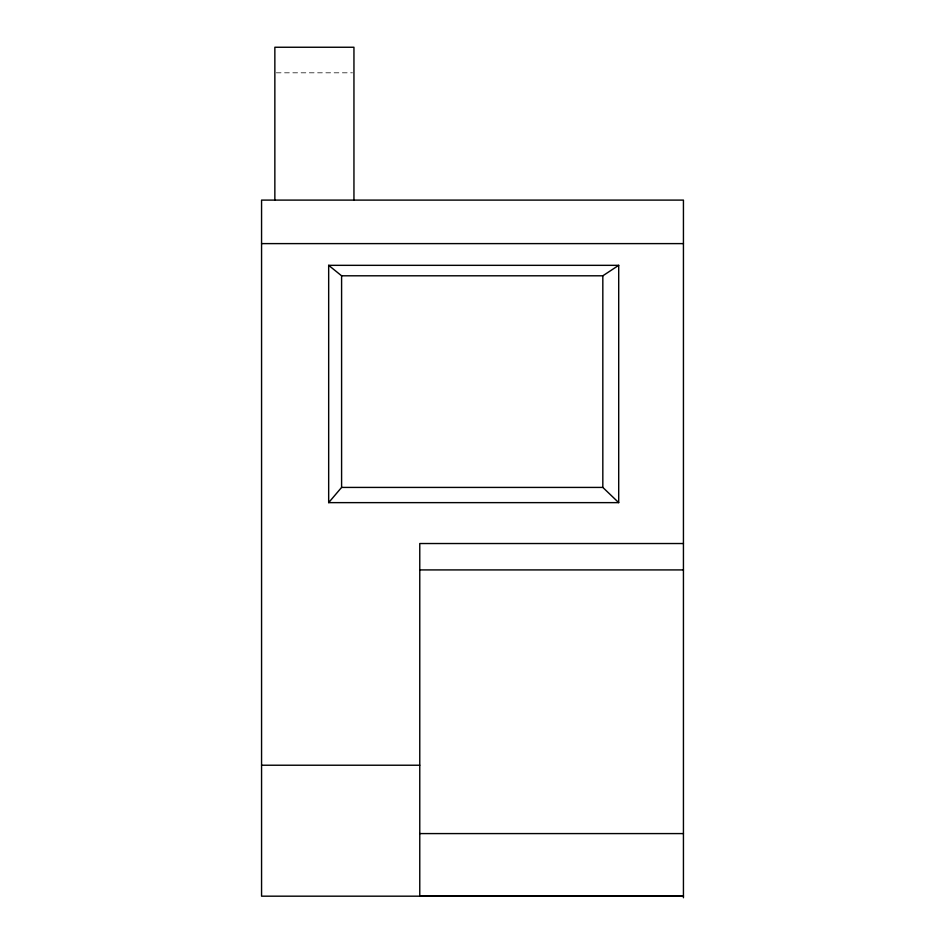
<?xml version="1.0" encoding="UTF-8"?>
<svg xmlns="http://www.w3.org/2000/svg" width="945" height="945" viewBox="0 0 945 945"><rect width="100%" height="100%" fill="white"/><g stroke="black" fill="none" stroke-linecap="round" stroke-linejoin="round"><path stroke-width="0.71" stroke-dasharray="4.72 3.54" d="M276.318 72.812L352.485 72.812"/><path stroke-width="1.42" d="M328.671 502.634L341.594 487.419L341.594 275.798L328.671 265.332L328.671 502.634L618.703 502.634L618.703 265.332L328.671 265.332M341.594 275.798L602.827 275.798L618.703 265.332M261.564 243.609L683.436 243.609M341.594 487.419L602.827 487.419L618.703 502.634M683.436 543.529L419.769 543.529L419.769 896.002L683.436 896.002M419.769 569.918L683.436 569.918M261.564 765.226L419.769 765.226M419.769 833.584L683.436 833.584M683.436 896.179L261.564 896.179L261.564 200.104L683.436 200.104L683.436 897.75M602.827 275.798L602.827 487.419M353.95 200.104L353.95 47.25L274.853 47.25L274.853 200.104"/></g></svg>
